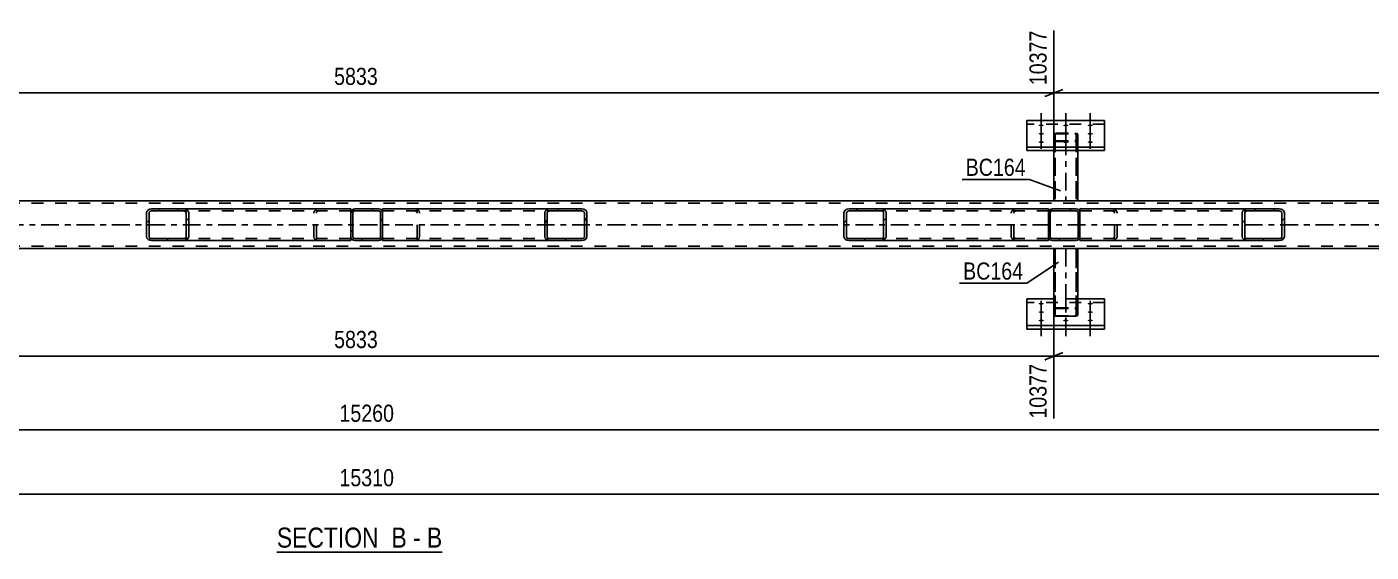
# Model space of a CAD drawing. Header units: millimetres. Extents: x 0 to 841, y 0 to 594.
# Drawn here: x 255.2 to 480, y 172.1 to 259.8 of the extents above; entities that cross this region are included whole.
import ezdxf

# ---------------------------------------------------------------- set-up
doc = ezdxf.new("R2010")
doc.units = ezdxf.units.MM
doc.linetypes.add('DXK_LINE_DOT2', pattern=[3.9198, 1.9599, -1.9599])
doc.linetypes.add('DXK_LINE_DOT3', pattern=[5.9187, 2.979, -0.9799, 0.9799, -0.9799])
doc.styles.add('Arial Narrow', font='ARIALN.TTF', dxfattribs={"height": 0.2})

# ---------------------------------------------------------------- blocks, each defined once
blk = doc.blocks.new('Unknown-761549750-13 - 3031')
at = {"color": 6, "linetype": 'Continuous'}
blk.add_line((297.01, 172.06), (324.66, 172.06), dxfattribs=at)
at = {"color": 0, "linetype": 'Continuous'}
blk.add_wipeout([(315.12, 172.81), (315.12, 176.31), (297.01, 176.31), (297.01, 172.81)], dxfattribs=at)
at = {"color": 7, "linetype": 'Continuous', "style": 'Arial Narrow'}
blk.add_text('SECTION ', height=3.34, dxfattribs=at).set_placement((297.01, 172.81))
at = {"color": 0, "linetype": 'Continuous'}
blk.add_wipeout([(318.72, 172.81), (318.72, 176.31), (316.17, 176.31), (316.17, 172.81)], dxfattribs=at)
at = {"color": 7, "linetype": 'Continuous', "style": 'Arial Narrow'}
blk.add_text('B', height=3.34, dxfattribs=at).set_placement((316.17, 172.81))
at = {"color": 0, "linetype": 'Continuous'}
blk.add_wipeout([(321.05, 172.81), (321.05, 176.31), (319.77, 176.31), (319.77, 172.81)], dxfattribs=at)
at = {"color": 7, "linetype": 'Continuous', "style": 'Arial Narrow'}
blk.add_text('-', height=3.34, dxfattribs=at).set_placement((319.77, 172.81))
at = {"color": 0, "linetype": 'Continuous'}
blk.add_wipeout([(324.66, 172.81), (324.66, 176.31), (322.1, 176.31), (322.1, 172.81)], dxfattribs=at)
at = {"color": 7, "linetype": 'Continuous', "style": 'Arial Narrow'}
blk.add_text('B', height=3.34, dxfattribs=at).set_placement((322.1, 172.81))
blk = doc.blocks.new('Part-761549750-3124 - 3031')
at = {"linetype": 'Continuous'}
h = blk.add_hatch(dxfattribs=at)
h.set_pattern_fill('', scale=0.7, style=0, pattern_type=0)
h.set_pattern_definition([(45, (314.2808, 224.1456), (-1.57154, 1.57154), [])])
h.paths.add_polyline_path([(314.04, 224.1), (314.28, 224.15), (314.49, 224.28), (314.63, 224.49), (314.68, 224.74), (314.68, 228.74), (314.63, 228.98), (314.49, 229.19), (314.28, 229.33), (314.04, 229.38), (310.04, 229.38), (309.79, 229.33), (309.58, 229.19), (309.44, 228.98), (309.4, 228.74), (309.4, 224.74), (309.44, 224.49), (309.58, 224.28), (309.79, 224.15), (310.04, 224.1)])
h.paths.add_polyline_path([(309.91, 224.44), (309.81, 224.51), (309.74, 224.61), (309.72, 224.74), (309.72, 228.74), (309.74, 228.86), (309.81, 228.96), (309.91, 229.03), (310.04, 229.06), (314.04, 229.06), (314.16, 229.03), (314.26, 228.96), (314.33, 228.86), (314.36, 228.74), (314.36, 224.74), (314.33, 224.61), (314.26, 224.51), (314.16, 224.44), (314.04, 224.42), (310.04, 224.42)])
at = {"color": 7, "linetype": 'DXK_LINE_DOT2'}
for p, q in [((309.79, 229.33), (310.04, 229.38)), ((314.04, 229.38), (310.04, 229.38)), ((314.04, 229.38), (314.28, 229.33)), ((309.4, 224.74), (309.4, 228.74)), ((309.4, 228.74), (309.4, 228.74)), ((309.74, 228.86), (309.72, 228.74)), ((309.72, 228.74), (309.72, 228.74)), ((309.72, 224.74), (309.72, 228.74)), ((309.74, 228.86), (309.74, 228.86)), ((310.04, 229.06), (309.91, 229.03)), ((310.04, 229.06), (310.04, 229.06)), ((310.04, 229.06), (314.04, 229.06)), ((314.04, 229.06), (314.04, 229.06)), ((314.16, 229.03), (314.04, 229.06)), ((314.36, 228.74), (314.36, 228.74)), ((314.63, 228.98), (314.68, 228.74)), ((314.68, 224.74), (314.68, 228.74)), ((314.68, 228.74), (314.68, 228.74)), ((309.4, 224.74), (309.4, 224.74)), ((309.72, 224.74), (309.72, 224.74)), ((309.72, 224.74), (309.72, 224.73)), ((309.72, 224.73), (309.74, 224.61)), ((310.04, 224.1), (309.79, 224.15)), ((309.91, 224.44), (310.04, 224.42)), ((310.04, 224.42), (310.04, 224.42)), ((310.04, 224.42), (314.04, 224.42)), ((310.04, 224.1), (310.04, 224.1)), ((314.04, 224.1), (310.04, 224.1)), ((314.04, 224.42), (314.16, 224.44)), ((314.04, 224.42), (314.04, 224.42)), ((314.28, 224.15), (314.04, 224.1)), ((314.36, 224.74), (314.36, 224.74)), ((314.68, 224.74), (314.63, 224.49)), ((314.68, 224.74), (314.68, 224.74))]:
    blk.add_line(p, q, dxfattribs=at)
at = {"color": 2, "linetype": 'Continuous'}
for p, q in [((310.04, 229.38), (309.79, 229.33)), ((310.04, 229.38), (314.04, 229.38)), ((314.28, 229.33), (314.04, 229.38)), ((309.4, 228.74), (309.44, 228.98)), ((309.44, 228.98), (309.4, 228.74)), ((309.4, 224.74), (309.4, 228.74)), ((309.72, 228.74), (309.74, 228.86)), ((309.72, 224.74), (309.72, 228.74)), ((309.91, 229.03), (310.04, 229.06)), ((310.04, 229.06), (314.04, 229.06)), ((314.04, 229.06), (314.16, 229.03)), ((314.36, 228.74), (314.33, 228.86)), ((314.33, 228.86), (314.36, 228.74)), ((314.36, 224.74), (314.36, 228.74)), ((314.36, 224.74), (314.36, 228.74)), ((314.68, 228.74), (314.63, 228.98)), ((314.68, 224.74), (314.68, 228.74)), ((309.44, 224.49), (309.4, 224.74)), ((309.4, 224.74), (309.44, 224.49)), ((309.74, 224.61), (309.72, 224.74)), ((309.79, 224.15), (310.04, 224.1)), ((310.04, 224.42), (309.91, 224.44)), ((310.04, 224.42), (314.04, 224.42)), ((310.04, 224.1), (314.04, 224.1)), ((314.16, 224.44), (314.04, 224.42)), ((314.04, 224.1), (314.28, 224.15)), ((314.33, 224.61), (314.36, 224.74)), ((314.36, 224.74), (314.33, 224.61)), ((314.63, 224.49), (314.68, 224.74))]:
    blk.add_line(p, q, dxfattribs=at)
at = {"color": 7, "linetype": 'DXK_LINE_DOT2'}
for centre, radius, start, end in [((310.04, 228.74), 0.64, 112.5, 157.5), ((314.04, 228.74), 0.64, 22.5, 67.5), ((310.04, 228.74), 0.32, 112.5, 157.5), ((314.04, 228.74), 0.32, 22.5, 67.5), ((310.04, 224.74), 0.64, 202.5, 247.5), ((310.04, 224.74), 0.32, 202.5, 247.5), ((314.04, 224.74), 0.32, 292.5, 337.5), ((314.04, 224.74), 0.64, 292.5, 337.5)]:
    blk.add_arc(centre, radius, start, end, dxfattribs=at)
at = {"color": 2, "linetype": 'Continuous'}
for centre, radius, start, end in [((310.04, 228.74), 0.64, 112.5, 157.5), ((314.04, 228.74), 0.64, 22.5, 67.5), ((310.04, 228.74), 0.32, 112.5, 157.5), ((314.04, 228.74), 0.32, 22.5, 67.5), ((310.04, 224.74), 0.64, 202.5, 247.5), ((310.04, 224.74), 0.32, 202.5, 247.5), ((314.04, 224.74), 0.32, 292.5, 337.5), ((314.04, 224.74), 0.64, 292.5, 337.5)]:
    blk.add_arc(centre, radius, start, end, dxfattribs=at)
blk = doc.blocks.new('Part-761549750-3053 - 3031')
at = {"color": 2, "linetype": 'Continuous'}
for p, q in [((555.88, 230.74), (68.2, 230.74)), ((555.88, 222.74), (68.2, 222.74))]:
    blk.add_line(p, q, dxfattribs=at)
at = {"color": 7, "linetype": 'DXK_LINE_DOT2'}
for p, q in [((555.88, 230.34), (68.2, 230.34)), ((555.88, 223.14), (68.2, 223.14))]:
    blk.add_line(p, q, dxfattribs=at)
at = {"color": 7, "linetype": 'DXK_LINE_DOT3'}
blk.add_line((68.2, 226.74), (555.88, 226.74), dxfattribs=at)
blk = doc.blocks.new('Part-761549750-3055 - 3031')
at = {"linetype": 'Continuous'}
h = blk.add_hatch(dxfattribs=at)
h.set_pattern_fill('', scale=0.7, style=0, pattern_type=0)
h.set_pattern_definition([(45, (430.881, 224.1456), (-1.57154, 1.57154), [])])
h.paths.add_polyline_path([(430.64, 224.1), (430.88, 224.15), (431.09, 224.28), (431.23, 224.49), (431.28, 224.74), (431.28, 228.74), (431.23, 228.98), (431.09, 229.19), (430.88, 229.33), (430.64, 229.38), (426.64, 229.38), (426.39, 229.33), (426.18, 229.19), (426.04, 228.98), (426, 228.74), (426, 224.74), (426.04, 224.49), (426.18, 224.28), (426.39, 224.15), (426.64, 224.1)])
h.paths.add_polyline_path([(426.51, 224.44), (426.41, 224.51), (426.34, 224.61), (426.32, 224.74), (426.32, 228.74), (426.34, 228.86), (426.41, 228.96), (426.51, 229.03), (426.64, 229.06), (430.64, 229.06), (430.76, 229.03), (430.86, 228.96), (430.93, 228.86), (430.96, 228.74), (430.96, 224.74), (430.93, 224.61), (430.86, 224.51), (430.76, 224.44), (430.64, 224.42), (426.64, 224.42)])
at = {"color": 7, "linetype": 'DXK_LINE_DOT2'}
for p, q in [((426.39, 229.33), (426.64, 229.38)), ((430.64, 229.38), (426.64, 229.38)), ((430.64, 229.38), (430.88, 229.33)), ((426, 224.74), (426, 228.74)), ((426, 228.74), (426, 228.74)), ((426.34, 228.86), (426.32, 228.74)), ((426.32, 228.74), (426.32, 228.74)), ((426.32, 224.74), (426.32, 228.74)), ((426.34, 228.86), (426.34, 228.86)), ((426.64, 229.06), (426.51, 229.03)), ((426.64, 229.06), (426.64, 229.06)), ((426.64, 229.06), (430.64, 229.06)), ((430.64, 229.06), (430.64, 229.06)), ((430.76, 229.03), (430.64, 229.06)), ((430.96, 228.74), (430.96, 228.74)), ((431.23, 228.98), (431.28, 228.74)), ((431.28, 224.74), (431.28, 228.74)), ((431.28, 228.74), (431.28, 228.74)), ((426, 224.74), (426, 224.74)), ((426.32, 224.74), (426.32, 224.74)), ((426.32, 224.74), (426.32, 224.73)), ((426.32, 224.73), (426.34, 224.61)), ((426.64, 224.1), (426.39, 224.15)), ((426.51, 224.44), (426.64, 224.42)), ((426.64, 224.42), (426.64, 224.42)), ((426.64, 224.42), (430.64, 224.42)), ((426.64, 224.1), (426.64, 224.1)), ((430.64, 224.1), (426.64, 224.1)), ((430.64, 224.42), (430.76, 224.44)), ((430.64, 224.42), (430.64, 224.42)), ((430.88, 224.15), (430.64, 224.1)), ((430.96, 224.74), (430.96, 224.74)), ((431.28, 224.74), (431.23, 224.49)), ((431.28, 224.74), (431.28, 224.74))]:
    blk.add_line(p, q, dxfattribs=at)
at = {"color": 2, "linetype": 'Continuous'}
for p, q in [((426.64, 229.38), (426.39, 229.33)), ((426.64, 229.38), (430.64, 229.38)), ((430.88, 229.33), (430.64, 229.38)), ((426, 228.74), (426.04, 228.98)), ((426.04, 228.98), (426, 228.74)), ((426, 224.74), (426, 228.74)), ((426.32, 228.74), (426.34, 228.86)), ((426.32, 224.74), (426.32, 228.74)), ((426.51, 229.03), (426.64, 229.06)), ((426.64, 229.06), (430.64, 229.06)), ((430.64, 229.06), (430.76, 229.03)), ((430.96, 228.74), (430.93, 228.86)), ((430.93, 228.86), (430.96, 228.74)), ((430.96, 224.74), (430.96, 228.74)), ((430.96, 224.74), (430.96, 228.74)), ((431.28, 228.74), (431.23, 228.98)), ((431.28, 224.74), (431.28, 228.74)), ((426.04, 224.49), (426, 224.74)), ((426, 224.74), (426.04, 224.49)), ((426.34, 224.61), (426.32, 224.74)), ((426.39, 224.15), (426.64, 224.1)), ((426.64, 224.42), (426.51, 224.44)), ((426.64, 224.42), (430.64, 224.42)), ((426.64, 224.1), (430.64, 224.1)), ((430.76, 224.44), (430.64, 224.42)), ((430.64, 224.1), (430.88, 224.15)), ((430.93, 224.61), (430.96, 224.74)), ((430.96, 224.74), (430.93, 224.61)), ((431.23, 224.49), (431.28, 224.74))]:
    blk.add_line(p, q, dxfattribs=at)
at = {"color": 7, "linetype": 'DXK_LINE_DOT2'}
for centre, radius, start, end in [((426.64, 228.74), 0.64, 112.5, 157.5), ((430.64, 228.74), 0.64, 22.5, 67.5), ((426.64, 228.74), 0.32, 112.5, 157.5), ((430.64, 228.74), 0.32, 22.5, 67.5), ((426.64, 224.74), 0.64, 202.5, 247.5), ((426.64, 224.74), 0.32, 202.5, 247.5), ((430.64, 224.74), 0.32, 292.5, 337.5), ((430.64, 224.74), 0.64, 292.5, 337.5)]:
    blk.add_arc(centre, radius, start, end, dxfattribs=at)
at = {"color": 2, "linetype": 'Continuous'}
for centre, radius, start, end in [((426.64, 228.74), 0.64, 112.5, 157.5), ((430.64, 228.74), 0.64, 22.5, 67.5), ((426.64, 228.74), 0.32, 112.5, 157.5), ((430.64, 228.74), 0.32, 22.5, 67.5), ((426.64, 224.74), 0.64, 202.5, 247.5), ((426.64, 224.74), 0.32, 202.5, 247.5), ((430.64, 224.74), 0.32, 292.5, 337.5), ((430.64, 224.74), 0.64, 292.5, 337.5)]:
    blk.add_arc(centre, radius, start, end, dxfattribs=at)
blk = doc.blocks.new('Part-761549750-3064 - 3031')
at = {"color": 2, "linetype": 'Continuous'}
for p, q in [((426.9, 214.37), (422.4, 214.37)), ((422.4, 209.92), (422.4, 214.37)), ((435.4, 214.37), (430.9, 214.37)), ((435.4, 214.37), (435.4, 209.92)), ((435.4, 209.92), (422.4, 209.92)), ((422.4, 209.32), (422.4, 209.92)), ((435.4, 209.32), (422.4, 209.32)), ((435.4, 209.92), (435.4, 209.32))]:
    blk.add_line(p, q, dxfattribs=at)
at = {"color": 7, "linetype": 'DXK_LINE_DOT2'}
for p, q in [((422.4, 214.37), (422.4, 213.77)), ((435.4, 213.77), (422.4, 213.77)), ((422.4, 213.77), (422.4, 209.32)), ((430.9, 214.37), (426.9, 214.37)), ((435.4, 213.77), (435.4, 214.37)), ((435.4, 209.32), (435.4, 213.77))]:
    blk.add_line(p, q, dxfattribs=at)
blk = doc.blocks.new('Part-761549750-3101 - 3031')
at = {"linetype": 'Continuous'}
h = blk.add_hatch(dxfattribs=at)
h.set_pattern_fill('', scale=0.7, style=0, pattern_type=0)
h.set_pattern_definition([(45, (348.3203, 224.1456), (-1.57154, 1.57154), [])])
h.paths.add_polyline_path([(347.99, 224.1), (348.32, 224.15), (348.6, 224.28), (348.78, 224.49), (348.85, 224.74), (348.85, 228.74), (348.78, 228.98), (348.6, 229.19), (348.32, 229.33), (347.99, 229.38), (342.65, 229.38), (342.32, 229.33), (342.04, 229.19), (341.86, 228.98), (341.79, 228.74), (341.79, 224.74), (341.86, 224.49), (342.04, 224.28), (342.32, 224.15), (342.65, 224.1)])
h.paths.add_polyline_path([(342.49, 224.44), (342.35, 224.51), (342.25, 224.61), (342.22, 224.74), (342.22, 228.74), (342.25, 228.86), (342.35, 228.96), (342.49, 229.03), (342.65, 229.06), (347.99, 229.06), (348.16, 229.03), (348.3, 228.96), (348.39, 228.86), (348.42, 228.74), (348.42, 224.74), (348.39, 224.61), (348.3, 224.51), (348.16, 224.44), (347.99, 224.42), (342.65, 224.42)])
at = {"color": 2, "linetype": 'Continuous'}
for p, q in [((314.67, 229.06), (314.67, 229.38)), ((314.68, 229.33), (314.67, 229.38)), ((342.65, 229.38), (314.67, 229.38)), ((314.68, 229.33), (314.68, 228.74)), ((342.65, 229.38), (342.32, 229.33)), ((342.65, 229.38), (347.99, 229.38)), ((348.32, 229.33), (347.99, 229.38)), ((314.67, 229.06), (314.68, 229.06)), ((314.68, 229.06), (314.67, 229.06)), ((314.68, 229.03), (314.67, 229.06)), ((341.86, 228.98), (341.79, 228.74)), ((341.79, 224.74), (341.79, 228.74)), ((342.22, 228.74), (342.25, 228.86)), ((342.22, 224.74), (342.22, 228.74)), ((342.49, 229.03), (342.65, 229.06)), ((342.65, 229.06), (347.99, 229.06)), ((347.99, 229.06), (348.16, 229.03)), ((348.39, 228.86), (348.42, 228.74)), ((348.42, 224.74), (348.42, 228.74)), ((348.85, 228.74), (348.78, 228.98)), ((348.85, 224.74), (348.85, 228.74)), ((314.67, 224.42), (314.68, 224.44)), ((314.67, 224.42), (314.68, 224.42)), ((314.68, 224.42), (314.67, 224.42)), ((314.67, 224.1), (314.67, 224.42)), ((314.67, 224.1), (314.68, 224.15)), ((342.65, 224.1), (314.67, 224.1)), ((314.68, 224.49), (314.68, 224.73)), ((314.68, 224.15), (314.68, 224.49)), ((341.79, 224.74), (341.86, 224.49)), ((342.25, 224.61), (342.22, 224.74)), ((342.32, 224.15), (342.65, 224.1)), ((342.65, 224.42), (342.49, 224.44)), ((342.65, 224.42), (347.99, 224.42)), ((342.65, 224.1), (347.99, 224.1)), ((348.16, 224.44), (347.99, 224.42)), ((347.99, 224.1), (348.32, 224.15)), ((348.42, 224.74), (348.39, 224.61)), ((348.78, 224.49), (348.85, 224.74))]:
    blk.add_line(p, q, dxfattribs=at)
at = {"color": 7, "linetype": 'DXK_LINE_DOT2'}
for p, q in [((320.02, 229.38), (320.34, 229.33)), ((347.99, 229.38), (342.65, 229.38)), ((314.68, 229.06), (347.99, 229.06)), ((314.68, 229.03), (314.68, 224.44)), ((314.68, 224.73), (314.68, 228.74)), ((320.18, 229.03), (320.02, 229.06)), ((320.44, 228.74), (320.41, 228.86)), ((320.44, 224.74), (320.44, 228.74)), ((320.81, 228.98), (320.87, 228.74)), ((320.87, 224.74), (320.87, 228.74)), ((314.68, 224.42), (347.99, 224.42)), ((320.02, 224.42), (320.18, 224.44)), ((320.34, 224.15), (320.02, 224.1)), ((320.41, 224.61), (320.44, 224.74)), ((320.87, 224.74), (320.81, 224.49)), ((347.99, 224.1), (342.65, 224.1))]:
    blk.add_line(p, q, dxfattribs=at)
for centre, radius, start, end in [((320.14, 228.57), 0.783, 31.5127, 74.8601), ((320.08, 228.65), 0.391, 31.5127, 74.8601), ((320.08, 224.82), 0.391, 285.1399, 328.4873), ((320.14, 224.9), 0.783, 285.1399, 328.4873)]:
    blk.add_arc(centre, radius, start, end, dxfattribs=at)
at = {"color": 2, "linetype": 'Continuous'}
for centre, radius, start, end in [((342.53, 228.57), 0.783, 105.1399, 148.4873), ((348.12, 228.57), 0.783, 31.5127, 74.8601), ((342.59, 228.65), 0.391, 105.1399, 148.4873), ((348.05, 228.65), 0.391, 31.5127, 74.8601), ((342.53, 224.9), 0.783, 211.5127, 254.8601), ((342.59, 224.82), 0.391, 211.5127, 254.8601), ((348.05, 224.82), 0.391, 285.1399, 328.4873), ((348.12, 224.9), 0.783, 285.1399, 328.4873)]:
    blk.add_arc(centre, radius, start, end, dxfattribs=at)
blk = doc.blocks.new('Part-761549750-3069 - 3031')
at = {"color": 7, "linetype": 'DXK_LINE_DOT2'}
for p, q in [((426.94, 241.91), (426.9, 241.85)), ((426.9, 240.81), (426.9, 241.85)), ((426.9, 230.74), (426.9, 241.85)), ((426.9, 240.81), (426.9, 239.11)), ((426.9, 240.81), (426.94, 240.75)), ((427.04, 241.97), (426.94, 241.91)), ((426.94, 240.75), (427.04, 240.69)), ((427.2, 242), (427.04, 241.97)), ((427.04, 240.69), (427.2, 240.66)), ((427.14, 241.85), (427.16, 241.88)), ((427.14, 240.81), (427.14, 241.85)), ((427.14, 241.85), (427.14, 230.74)), ((427.14, 240.81), (427.14, 230.74)), ((427.16, 240.78), (427.14, 240.81)), ((427.16, 241.88), (427.21, 241.91)), ((427.21, 240.75), (427.16, 240.78)), ((427.38, 242.01), (427.2, 242)), ((427.2, 240.66), (427.38, 240.65)), ((427.21, 241.91), (427.29, 241.92)), ((427.29, 240.73), (427.21, 240.75)), ((427.29, 241.92), (427.38, 241.93)), ((427.38, 240.73), (427.29, 240.73)), ((427.38, 242.01), (430.42, 242.01)), ((427.38, 241.93), (430.42, 241.93)), ((427.38, 240.73), (430.42, 240.73)), ((427.38, 240.65), (430.42, 240.65)), ((430.61, 242), (430.42, 242.01)), ((430.42, 241.93), (430.51, 241.92)), ((430.51, 240.73), (430.42, 240.73)), ((430.42, 240.65), (430.61, 240.66)), ((430.51, 241.92), (430.59, 241.91)), ((430.59, 240.75), (430.51, 240.73)), ((430.59, 241.91), (430.64, 241.88)), ((430.64, 240.78), (430.59, 240.75)), ((430.76, 241.97), (430.61, 242)), ((430.61, 240.66), (430.76, 240.69)), ((430.64, 241.88), (430.66, 241.85)), ((430.66, 240.81), (430.64, 240.78)), ((430.66, 240.81), (430.66, 241.85)), ((430.66, 241.85), (430.66, 230.74)), ((430.66, 240.81), (430.66, 230.74)), ((430.87, 241.91), (430.76, 241.97)), ((430.76, 240.69), (430.87, 240.75)), ((430.9, 241.85), (430.87, 241.91)), ((430.87, 240.75), (430.9, 240.81)), ((430.9, 240.81), (430.9, 241.85)), ((430.9, 241.85), (430.9, 230.74)), ((430.9, 240.81), (430.9, 239.11)), ((430.9, 230.74), (426.9, 230.74)), ((430.9, 230.74), (430.9, 230.74))]:
    blk.add_line(p, q, dxfattribs=at)
at = {"color": 7, "linetype": 'DXK_LINE_DOT3'}
blk.add_line((428.9, 241.33), (428.9, 230.74), dxfattribs=at)
at = {"color": 2, "linetype": 'Continuous'}
for p, q in [((426.9, 239.11), (426.9, 230.74)), ((430.9, 239.11), (430.9, 230.74))]:
    blk.add_line(p, q, dxfattribs=at)
blk = doc.blocks.new('Part-761549750-3158 - 3031')
at = {"linetype": 'Continuous'}
h = blk.add_hatch(dxfattribs=at)
h.set_pattern_fill('', scale=0.7, style=0, pattern_type=0)
h.set_pattern_definition([(45, (281.7404, 224.1456), (-1.57154, 1.57154), [])])
h.paths.add_polyline_path([(281.41, 224.1), (281.74, 224.15), (282.02, 224.28), (282.2, 224.49), (282.27, 224.74), (282.27, 228.74), (282.2, 228.98), (282.02, 229.19), (281.74, 229.33), (281.41, 229.38), (276.07, 229.38), (275.74, 229.33), (275.46, 229.19), (275.28, 228.98), (275.21, 228.74), (275.21, 224.74), (275.28, 224.49), (275.46, 224.28), (275.74, 224.15), (276.07, 224.1)])
h.paths.add_polyline_path([(275.91, 224.44), (275.77, 224.51), (275.67, 224.61), (275.64, 224.74), (275.64, 228.74), (275.67, 228.86), (275.77, 228.96), (275.91, 229.03), (276.07, 229.06), (281.41, 229.06), (281.58, 229.03), (281.72, 228.96), (281.81, 228.86), (281.84, 228.74), (281.84, 224.74), (281.81, 224.61), (281.72, 224.51), (281.58, 224.44), (281.41, 224.42), (276.07, 224.42)])
at = {"color": 2, "linetype": 'Continuous'}
for p, q in [((276.07, 229.38), (275.74, 229.33)), ((276.07, 229.38), (281.41, 229.38)), ((309.38, 229.38), (281.41, 229.38)), ((281.74, 229.33), (281.41, 229.38)), ((309.38, 229.38), (309.4, 229.38)), ((309.4, 229.38), (309.4, 229.33)), ((309.4, 229.33), (309.4, 228.98)), ((275.28, 228.98), (275.21, 228.74)), ((275.21, 224.74), (275.21, 228.74)), ((275.64, 228.74), (275.67, 228.86)), ((275.64, 224.74), (275.64, 228.74)), ((275.91, 229.03), (276.07, 229.06)), ((276.07, 229.06), (281.41, 229.06)), ((281.41, 229.06), (281.58, 229.03)), ((281.81, 228.86), (281.84, 228.74)), ((281.84, 224.74), (281.84, 228.74)), ((282.27, 228.74), (282.2, 228.98)), ((282.27, 224.74), (282.27, 228.74)), ((309.4, 224.28), (309.4, 228.98)), ((275.21, 224.74), (275.28, 224.49)), ((275.67, 224.61), (275.64, 224.74)), ((275.74, 224.15), (276.07, 224.1)), ((276.07, 224.42), (275.91, 224.44)), ((276.07, 224.42), (281.41, 224.42)), ((276.07, 224.1), (281.41, 224.1)), ((281.58, 224.44), (281.41, 224.42)), ((281.41, 224.1), (281.74, 224.15)), ((309.38, 224.1), (281.41, 224.1)), ((281.84, 224.74), (281.81, 224.61)), ((282.2, 224.49), (282.27, 224.74)), ((309.4, 224.1), (309.38, 224.1)), ((309.4, 224.28), (309.4, 224.1))]:
    blk.add_line(p, q, dxfattribs=at)
at = {"color": 7, "linetype": 'DXK_LINE_DOT2'}
for p, q in [((281.41, 229.38), (276.07, 229.38)), ((303.71, 229.33), (304.04, 229.38)), ((309.4, 229.38), (309.4, 229.06)), ((276.07, 229.06), (309.38, 229.06)), ((303.19, 228.74), (303.25, 228.98)), ((303.19, 224.74), (303.19, 228.74)), ((303.65, 228.86), (303.61, 228.74)), ((303.61, 224.74), (303.61, 228.74)), ((304.04, 229.06), (303.88, 229.03)), ((309.38, 229.06), (309.4, 229.06)), ((309.4, 229.06), (309.4, 224.51)), ((309.38, 224.42), (276.07, 224.42)), ((281.41, 224.1), (276.07, 224.1)), ((303.25, 224.49), (303.19, 224.74)), ((303.61, 224.74), (303.65, 224.61)), ((304.04, 224.1), (303.71, 224.15)), ((303.88, 224.44), (304.04, 224.42)), ((309.38, 224.42), (309.4, 224.42)), ((309.4, 224.51), (309.4, 224.1))]:
    blk.add_line(p, q, dxfattribs=at)
at = {"color": 2, "linetype": 'Continuous'}
for centre, radius, start, end in [((275.95, 228.57), 0.783, 105.1417, 148.49), ((281.54, 228.57), 0.783, 31.51, 74.8583), ((276.01, 228.65), 0.391, 105.1417, 148.49), ((281.47, 228.65), 0.391, 31.51, 74.8583), ((275.95, 224.9), 0.783, 211.51, 254.8583), ((276.01, 224.82), 0.391, 211.51, 254.8583), ((281.47, 224.82), 0.391, 285.1417, 328.49), ((281.54, 224.9), 0.783, 285.1417, 328.49)]:
    blk.add_arc(centre, radius, start, end, dxfattribs=at)
at = {"color": 7, "linetype": 'DXK_LINE_DOT2'}
for centre, radius, start, end in [((303.92, 228.57), 0.783, 105.1417, 148.49), ((303.98, 228.65), 0.391, 105.1417, 148.49), ((303.92, 224.9), 0.783, 211.51, 254.8583), ((303.98, 224.82), 0.391, 211.51, 254.8583)]:
    blk.add_arc(centre, radius, start, end, dxfattribs=at)
blk = doc.blocks.new('Part-761549750-3164 - 3031')
at = {"color": 2, "linetype": 'Continuous'}
for p, q in [((426.9, 222.74), (426.9, 211.62)), ((430.9, 211.62), (430.9, 222.74)), ((426.94, 211.56), (426.9, 211.62)), ((427.04, 211.51), (426.94, 211.56)), ((427.2, 211.47), (427.04, 211.51)), ((427.38, 211.46), (427.2, 211.47)), ((427.38, 211.46), (430.42, 211.46)), ((430.61, 211.47), (430.42, 211.46)), ((430.76, 211.51), (430.61, 211.47)), ((430.87, 211.56), (430.76, 211.51)), ((430.9, 211.62), (430.87, 211.56))]:
    blk.add_line(p, q, dxfattribs=at)
at = {"color": 7, "linetype": 'DXK_LINE_DOT2'}
for p, q in [((430.9, 222.74), (426.9, 222.74)), ((426.9, 212.66), (426.9, 222.74)), ((427.14, 211.62), (427.14, 222.74)), ((427.14, 222.74), (427.14, 212.66)), ((430.66, 211.62), (430.66, 222.74)), ((430.66, 222.74), (430.66, 212.66)), ((430.9, 222.74), (430.9, 222.74)), ((430.9, 222.74), (430.9, 212.66)), ((426.9, 212.66), (426.94, 212.73)), ((426.9, 211.62), (426.9, 212.66)), ((426.94, 212.73), (427.04, 212.78)), ((427.04, 212.78), (427.2, 212.82)), ((427.16, 212.7), (427.14, 212.66)), ((427.14, 212.66), (427.14, 211.62)), ((427.14, 211.62), (427.16, 211.59)), ((427.21, 212.72), (427.16, 212.7)), ((427.16, 211.59), (427.21, 211.57)), ((427.2, 212.82), (427.38, 212.83)), ((427.29, 212.74), (427.21, 212.72)), ((427.21, 211.57), (427.29, 211.55)), ((427.38, 212.75), (427.29, 212.74)), ((427.29, 211.55), (427.38, 211.54)), ((427.38, 212.83), (430.42, 212.83)), ((427.38, 212.75), (430.42, 212.75)), ((427.38, 211.54), (430.42, 211.54)), ((430.42, 212.83), (430.61, 212.82)), ((430.51, 212.74), (430.42, 212.75)), ((430.42, 211.54), (430.51, 211.55)), ((430.59, 212.72), (430.51, 212.74)), ((430.51, 211.55), (430.59, 211.57)), ((430.59, 212.72), (430.61, 212.72)), ((430.59, 211.57), (430.64, 211.59)), ((430.61, 212.82), (430.76, 212.78)), ((430.61, 212.72), (430.64, 212.7)), ((430.66, 212.66), (430.64, 212.7)), ((430.64, 211.59), (430.66, 211.62)), ((430.66, 212.66), (430.66, 211.62)), ((430.76, 212.78), (430.87, 212.73)), ((430.87, 212.73), (430.9, 212.66)), ((430.9, 212.66), (430.9, 211.62))]:
    blk.add_line(p, q, dxfattribs=at)
at = {"color": 7, "linetype": 'DXK_LINE_DOT3'}
blk.add_line((428.9, 222.74), (428.9, 212.14), dxfattribs=at)
blk = doc.blocks.new('Part-761549750-3175 - 3031')
at = {"color": 2, "linetype": 'Continuous'}
for p, q in [((435.4, 244.15), (422.4, 244.15)), ((422.4, 239.71), (422.4, 244.15)), ((435.4, 244.15), (435.4, 239.71)), ((435.4, 239.71), (422.4, 239.71)), ((422.4, 239.11), (422.4, 239.71)), ((435.4, 239.11), (422.4, 239.11)), ((435.4, 239.71), (435.4, 239.11))]:
    blk.add_line(p, q, dxfattribs=at)
at = {"color": 7, "linetype": 'DXK_LINE_DOT2'}
for p, q in [((422.4, 244.15), (422.4, 243.55)), ((435.4, 243.55), (422.4, 243.55)), ((422.4, 239.11), (422.4, 243.55)), ((435.4, 243.55), (435.4, 244.15)), ((435.4, 239.11), (435.4, 243.55))]:
    blk.add_line(p, q, dxfattribs=at)
blk = doc.blocks.new('Bolt-761549750-3115 - 3031')
at = {"linetype": 'Continuous'}
for points in [[(424.8, 243.18), (424.71, 243.19), (424.62, 243.2), (424.54, 243.21), (424.48, 243.23), (424.42, 243.26), (424.38, 243.29), (424.36, 243.32), (424.36, 243.35), (424.38, 243.38), (424.42, 243.41), (424.48, 243.43), (424.54, 243.45), (424.62, 243.47), (424.71, 243.48), (424.8, 243.48), (424.89, 243.48), (424.98, 243.47), (425.06, 243.45), (425.13, 243.43), (425.18, 243.41), (425.22, 243.38), (425.24, 243.35), (425.24, 243.32), (425.22, 243.29), (425.18, 243.26), (425.13, 243.23), (425.06, 243.21), (424.98, 243.2), (424.89, 243.19)], [(428.9, 243.18), (428.81, 243.19), (428.72, 243.2), (428.64, 243.21), (428.58, 243.23), (428.52, 243.26), (428.48, 243.29), (428.46, 243.32), (428.46, 243.35), (428.48, 243.38), (428.52, 243.41), (428.58, 243.43), (428.64, 243.45), (428.72, 243.47), (428.81, 243.48), (428.9, 243.48), (428.99, 243.48), (429.08, 243.47), (429.16, 243.45), (429.23, 243.43), (429.28, 243.41), (429.32, 243.38), (429.34, 243.35), (429.34, 243.32), (429.32, 243.29), (429.28, 243.26), (429.23, 243.23), (429.16, 243.21), (429.08, 243.2), (428.99, 243.19)], [(433, 243.18), (432.91, 243.19), (432.82, 243.2), (432.74, 243.21), (432.68, 243.23), (432.62, 243.26), (432.58, 243.29), (432.56, 243.32), (432.56, 243.35), (432.58, 243.38), (432.62, 243.41), (432.68, 243.43), (432.74, 243.45), (432.82, 243.47), (432.91, 243.48), (433, 243.48), (433.09, 243.48), (433.18, 243.47), (433.26, 243.45), (433.33, 243.43), (433.38, 243.41), (433.42, 243.38), (433.44, 243.35), (433.44, 243.32), (433.42, 243.29), (433.38, 243.26), (433.33, 243.23), (433.26, 243.21), (433.18, 243.2), (433.09, 243.19)], [(424.8, 241.78), (424.71, 241.78), (424.62, 241.79), (424.54, 241.81), (424.48, 241.83), (424.42, 241.86), (424.38, 241.88), (424.36, 241.91), (424.36, 241.95), (424.38, 241.98), (424.42, 242.01), (424.48, 242.03), (424.54, 242.05), (424.62, 242.07), (424.71, 242.08), (424.8, 242.08), (424.89, 242.08), (424.98, 242.07), (425.06, 242.05), (425.13, 242.03), (425.18, 242.01), (425.22, 241.98), (425.24, 241.95), (425.24, 241.91), (425.22, 241.88), (425.18, 241.86), (425.13, 241.83), (425.06, 241.81), (424.98, 241.79), (424.89, 241.78)], [(424.8, 240.38), (424.71, 240.38), (424.62, 240.39), (424.54, 240.41), (424.48, 240.43), (424.42, 240.45), (424.38, 240.48), (424.36, 240.51), (424.36, 240.54), (424.38, 240.57), (424.42, 240.6), (424.48, 240.63), (424.54, 240.65), (424.62, 240.67), (424.71, 240.68), (424.8, 240.68), (424.89, 240.68), (424.98, 240.67), (425.06, 240.65), (425.13, 240.63), (425.18, 240.6), (425.22, 240.57), (425.24, 240.54), (425.24, 240.51), (425.22, 240.48), (425.18, 240.45), (425.13, 240.43), (425.06, 240.41), (424.98, 240.39), (424.89, 240.38)], [(428.9, 240.38), (428.81, 240.38), (428.72, 240.39), (428.64, 240.41), (428.58, 240.43), (428.52, 240.45), (428.48, 240.48), (428.46, 240.51), (428.46, 240.54), (428.48, 240.57), (428.52, 240.6), (428.58, 240.63), (428.64, 240.65), (428.72, 240.67), (428.81, 240.68), (428.9, 240.68), (428.99, 240.68), (429.08, 240.67), (429.16, 240.65), (429.23, 240.63), (429.28, 240.6), (429.32, 240.57), (429.34, 240.54), (429.34, 240.51), (429.32, 240.48), (429.28, 240.45), (429.23, 240.43), (429.16, 240.41), (429.08, 240.39), (428.99, 240.38)], [(433, 241.78), (432.91, 241.78), (432.82, 241.79), (432.74, 241.81), (432.68, 241.83), (432.62, 241.86), (432.58, 241.88), (432.56, 241.91), (432.56, 241.95), (432.58, 241.98), (432.62, 242.01), (432.68, 242.03), (432.74, 242.05), (432.82, 242.07), (432.91, 242.08), (433, 242.08), (433.09, 242.08), (433.18, 242.07), (433.26, 242.05), (433.33, 242.03), (433.38, 242.01), (433.42, 241.98), (433.44, 241.95), (433.44, 241.91), (433.42, 241.88), (433.38, 241.86), (433.33, 241.83), (433.26, 241.81), (433.18, 241.79), (433.09, 241.78)], [(433, 240.38), (432.91, 240.38), (432.82, 240.39), (432.74, 240.41), (432.68, 240.43), (432.62, 240.45), (432.58, 240.48), (432.56, 240.51), (432.56, 240.54), (432.58, 240.57), (432.62, 240.6), (432.68, 240.63), (432.74, 240.65), (432.82, 240.67), (432.91, 240.68), (433, 240.68), (433.09, 240.68), (433.18, 240.67), (433.26, 240.65), (433.33, 240.63), (433.38, 240.6), (433.42, 240.57), (433.44, 240.54), (433.44, 240.51), (433.42, 240.48), (433.38, 240.45), (433.33, 240.43), (433.26, 240.41), (433.18, 240.39), (433.09, 240.38)]]:
    blk.add_hatch(color=1, dxfattribs=at).paths.add_polyline_path(points)
at = {"color": 1, "linetype": 'Continuous'}
for p, q in [((424.8, 242.24), (424.8, 245.36)), ((428.9, 242.24), (428.9, 245.36)), ((433, 242.24), (433, 245.36)), ((424.8, 240.84), (424.8, 243.96)), ((433, 240.84), (433, 243.96)), ((424.8, 239.44), (424.8, 242.56)), ((428.9, 239.44), (428.9, 242.56)), ((433, 239.44), (433, 242.56))]:
    blk.add_line(p, q, dxfattribs=at)
blk = doc.blocks.new('Bolt-761549750-3118 - 3031')
at = {"linetype": 'Continuous'}
for points in [[(424.8, 213.4), (424.71, 213.4), (424.62, 213.41), (424.54, 213.43), (424.47, 213.45), (424.42, 213.47), (424.38, 213.5), (424.36, 213.53), (424.36, 213.56), (424.38, 213.59), (424.42, 213.62), (424.47, 213.65), (424.54, 213.67), (424.62, 213.68), (424.71, 213.69), (424.8, 213.7), (424.89, 213.69), (424.98, 213.68), (425.06, 213.67), (425.13, 213.65), (425.18, 213.62), (425.22, 213.59), (425.24, 213.56), (425.24, 213.53), (425.22, 213.5), (425.18, 213.47), (425.13, 213.45), (425.06, 213.43), (424.98, 213.41), (424.89, 213.4)], [(433, 213.4), (432.91, 213.4), (432.82, 213.41), (432.74, 213.43), (432.67, 213.45), (432.62, 213.47), (432.58, 213.5), (432.56, 213.53), (432.56, 213.56), (432.58, 213.59), (432.62, 213.62), (432.67, 213.65), (432.74, 213.67), (432.82, 213.68), (432.91, 213.69), (433, 213.7), (433.09, 213.69), (433.18, 213.68), (433.26, 213.67), (433.33, 213.65), (433.38, 213.62), (433.42, 213.59), (433.44, 213.56), (433.44, 213.53), (433.42, 213.5), (433.38, 213.47), (433.33, 213.45), (433.26, 213.43), (433.18, 213.41), (433.09, 213.4)], [(424.8, 211.99), (424.71, 212), (424.62, 212.01), (424.54, 212.02), (424.47, 212.04), (424.42, 212.07), (424.38, 212.1), (424.36, 212.13), (424.36, 212.16), (424.38, 212.19), (424.42, 212.22), (424.47, 212.25), (424.54, 212.27), (424.62, 212.28), (424.71, 212.29), (424.8, 212.3), (424.89, 212.29), (424.98, 212.28), (425.06, 212.27), (425.13, 212.25), (425.18, 212.22), (425.22, 212.19), (425.24, 212.16), (425.24, 212.13), (425.22, 212.1), (425.18, 212.07), (425.13, 212.04), (425.06, 212.02), (424.98, 212.01), (424.89, 212)], [(433, 211.99), (432.91, 212), (432.82, 212.01), (432.74, 212.02), (432.67, 212.04), (432.62, 212.07), (432.58, 212.1), (432.56, 212.13), (432.56, 212.16), (432.58, 212.19), (432.62, 212.22), (432.67, 212.25), (432.74, 212.27), (432.82, 212.28), (432.91, 212.29), (433, 212.3), (433.09, 212.29), (433.18, 212.28), (433.26, 212.27), (433.33, 212.25), (433.38, 212.22), (433.42, 212.19), (433.44, 212.16), (433.44, 212.13), (433.42, 212.1), (433.38, 212.07), (433.33, 212.04), (433.26, 212.02), (433.18, 212.01), (433.09, 212)], [(424.8, 210.59), (424.71, 210.6), (424.62, 210.6), (424.54, 210.62), (424.47, 210.64), (424.42, 210.67), (424.38, 210.7), (424.36, 210.73), (424.36, 210.76), (424.38, 210.79), (424.42, 210.82), (424.47, 210.84), (424.54, 210.86), (424.62, 210.88), (424.71, 210.89), (424.8, 210.89), (424.89, 210.89), (424.98, 210.88), (425.06, 210.86), (425.13, 210.84), (425.18, 210.82), (425.22, 210.79), (425.24, 210.76), (425.24, 210.73), (425.22, 210.7), (425.18, 210.67), (425.13, 210.64), (425.06, 210.62), (424.98, 210.6), (424.89, 210.6)], [(428.9, 210.59), (428.81, 210.6), (428.72, 210.6), (428.64, 210.62), (428.58, 210.64), (428.52, 210.67), (428.48, 210.7), (428.46, 210.73), (428.46, 210.76), (428.48, 210.79), (428.52, 210.82), (428.58, 210.84), (428.64, 210.86), (428.72, 210.88), (428.81, 210.89), (428.9, 210.89), (428.99, 210.89), (429.08, 210.88), (429.16, 210.86), (429.23, 210.84), (429.28, 210.82), (429.32, 210.79), (429.34, 210.76), (429.34, 210.73), (429.32, 210.7), (429.28, 210.67), (429.23, 210.64), (429.16, 210.62), (429.08, 210.6), (428.99, 210.6)], [(433, 210.59), (432.91, 210.6), (432.82, 210.6), (432.74, 210.62), (432.67, 210.64), (432.62, 210.67), (432.58, 210.7), (432.56, 210.73), (432.56, 210.76), (432.58, 210.79), (432.62, 210.82), (432.67, 210.84), (432.74, 210.86), (432.82, 210.88), (432.91, 210.89), (433, 210.89), (433.09, 210.89), (433.18, 210.88), (433.26, 210.86), (433.33, 210.84), (433.38, 210.82), (433.42, 210.79), (433.44, 210.76), (433.44, 210.73), (433.42, 210.7), (433.38, 210.67), (433.33, 210.64), (433.26, 210.62), (433.18, 210.6), (433.09, 210.6)]]:
    blk.add_hatch(color=1, dxfattribs=at).paths.add_polyline_path(points)
at = {"color": 1, "linetype": 'Continuous'}
for p, q in [((424.8, 214.04), (424.8, 210.92)), ((433, 214.04), (433, 210.92)), ((424.8, 212.63), (424.8, 209.51)), ((433, 212.63), (433, 209.51)), ((424.8, 211.23), (424.8, 208.11)), ((428.9, 211.23), (428.9, 208.11)), ((433, 211.23), (433, 208.11))]:
    blk.add_line(p, q, dxfattribs=at)
at = {"color": 1, "linetype": 'DXK_LINE_DOT2'}
blk.add_line((428.9, 214.04), (428.9, 210.92), dxfattribs=at)
blk = doc.blocks.new('Part-761549750-3126 - 3031')
at = {"linetype": 'Continuous'}
h = blk.add_hatch(dxfattribs=at)
h.set_pattern_fill('', scale=0.7, style=0, pattern_type=0)
h.set_pattern_definition([(45, (464.922, 224.1456), (-1.57154, 1.57154), [])])
h.paths.add_polyline_path([(464.59, 224.1), (464.92, 224.15), (465.2, 224.28), (465.38, 224.49), (465.45, 224.74), (465.45, 228.74), (465.38, 228.98), (465.2, 229.19), (464.92, 229.33), (464.59, 229.38), (459.25, 229.38), (458.92, 229.33), (458.65, 229.19), (458.46, 228.98), (458.4, 228.74), (458.4, 224.74), (458.46, 224.49), (458.65, 224.28), (458.92, 224.15), (459.25, 224.1)])
h.paths.add_polyline_path([(459.09, 224.44), (458.95, 224.51), (458.86, 224.61), (458.82, 224.74), (458.82, 228.74), (458.86, 228.86), (458.95, 228.96), (459.09, 229.03), (459.25, 229.06), (464.59, 229.06), (464.76, 229.03), (464.9, 228.96), (464.99, 228.86), (465.02, 228.74), (465.02, 224.74), (464.99, 224.61), (464.9, 224.51), (464.76, 224.44), (464.59, 224.42), (459.25, 224.42)])
at = {"color": 2, "linetype": 'Continuous'}
for p, q in [((431.27, 229.06), (431.27, 229.38)), ((431.28, 229.33), (431.27, 229.38)), ((459.25, 229.38), (431.27, 229.38)), ((431.28, 229.33), (431.28, 228.74)), ((459.25, 229.38), (458.92, 229.33)), ((459.25, 229.38), (464.59, 229.38)), ((464.92, 229.33), (464.59, 229.38)), ((431.27, 229.06), (431.28, 229.06)), ((431.28, 229.06), (431.27, 229.06)), ((431.28, 229.03), (431.27, 229.06)), ((458.46, 228.98), (458.4, 228.74)), ((458.4, 224.74), (458.4, 228.74)), ((458.82, 228.74), (458.86, 228.86)), ((458.82, 224.74), (458.82, 228.74)), ((459.09, 229.03), (459.25, 229.06)), ((459.25, 229.06), (464.59, 229.06)), ((464.59, 229.06), (464.76, 229.03)), ((464.99, 228.86), (465.02, 228.74)), ((465.02, 224.74), (465.02, 228.74)), ((465.45, 228.74), (465.38, 228.98)), ((465.45, 224.74), (465.45, 228.74)), ((431.27, 224.42), (431.28, 224.44)), ((431.27, 224.42), (431.28, 224.42)), ((431.28, 224.42), (431.27, 224.42)), ((431.27, 224.1), (431.27, 224.42)), ((431.27, 224.1), (431.28, 224.15)), ((459.25, 224.1), (431.27, 224.1)), ((431.28, 224.49), (431.28, 224.73)), ((431.28, 224.15), (431.28, 224.49)), ((458.4, 224.74), (458.46, 224.49)), ((458.86, 224.61), (458.82, 224.74)), ((458.92, 224.15), (459.25, 224.1)), ((459.25, 224.42), (459.09, 224.44)), ((459.25, 224.42), (464.59, 224.42)), ((459.25, 224.1), (464.59, 224.1)), ((464.76, 224.44), (464.59, 224.42)), ((464.59, 224.1), (464.92, 224.15)), ((465.02, 224.74), (464.99, 224.61)), ((465.38, 224.49), (465.45, 224.74))]:
    blk.add_line(p, q, dxfattribs=at)
at = {"color": 7, "linetype": 'DXK_LINE_DOT2'}
for p, q in [((436.62, 229.38), (436.95, 229.33)), ((464.59, 229.38), (459.25, 229.38)), ((431.28, 229.06), (464.59, 229.06)), ((431.28, 229.03), (431.28, 224.44)), ((431.28, 228.74), (431.28, 224.73)), ((436.78, 229.03), (436.62, 229.06)), ((437.05, 228.74), (437.01, 228.86)), ((437.05, 224.74), (437.05, 228.74)), ((437.41, 228.98), (437.47, 228.74)), ((437.47, 224.74), (437.47, 228.74)), ((431.28, 224.42), (464.59, 224.42)), ((436.62, 224.42), (436.78, 224.44)), ((436.95, 224.15), (436.62, 224.1)), ((437.01, 224.61), (437.05, 224.74)), ((437.47, 224.74), (437.41, 224.49)), ((464.59, 224.1), (459.25, 224.1))]:
    blk.add_line(p, q, dxfattribs=at)
for centre, radius, start, end in [((436.74, 228.57), 0.783, 31.5127, 74.8601), ((436.68, 228.65), 0.391, 31.5127, 74.8601), ((436.68, 224.82), 0.391, 285.1399, 328.4873), ((436.74, 224.9), 0.783, 285.1399, 328.4873)]:
    blk.add_arc(centre, radius, start, end, dxfattribs=at)
at = {"color": 2, "linetype": 'Continuous'}
for centre, radius, start, end in [((459.13, 228.57), 0.783, 105.1399, 148.4873), ((464.72, 228.57), 0.783, 31.5127, 74.8601), ((459.19, 228.65), 0.391, 105.1399, 148.4873), ((464.66, 228.65), 0.391, 31.5127, 74.8601), ((459.13, 224.9), 0.783, 211.5127, 254.8601), ((459.19, 224.82), 0.391, 211.5127, 254.8601), ((464.66, 224.82), 0.391, 285.1399, 328.4873), ((464.72, 224.9), 0.783, 285.1399, 328.4873)]:
    blk.add_arc(centre, radius, start, end, dxfattribs=at)
blk = doc.blocks.new('Part-761549750-3157 - 3031')
at = {"linetype": 'Continuous'}
h = blk.add_hatch(dxfattribs=at)
h.set_pattern_fill('', scale=0.7, style=0, pattern_type=0)
h.set_pattern_definition([(45, (398.3493, 224.1456), (-1.57154, 1.57154), [])])
h.paths.add_polyline_path([(398.02, 224.1), (398.35, 224.15), (398.63, 224.28), (398.81, 224.49), (398.88, 224.74), (398.88, 228.74), (398.81, 228.98), (398.63, 229.19), (398.35, 229.33), (398.02, 229.38), (392.68, 229.38), (392.35, 229.33), (392.07, 229.19), (391.89, 228.98), (391.82, 228.74), (391.82, 224.74), (391.89, 224.49), (392.07, 224.28), (392.35, 224.15), (392.68, 224.1)])
h.paths.add_polyline_path([(392.51, 224.44), (392.38, 224.51), (392.28, 224.61), (392.25, 224.74), (392.25, 228.74), (392.28, 228.86), (392.38, 228.96), (392.51, 229.03), (392.68, 229.06), (398.02, 229.06), (398.19, 229.03), (398.32, 228.96), (398.42, 228.86), (398.45, 228.74), (398.45, 224.74), (398.42, 224.61), (398.32, 224.51), (398.19, 224.44), (398.02, 224.42), (392.68, 224.42)])
at = {"color": 2, "linetype": 'Continuous'}
for p, q in [((392.68, 229.38), (392.35, 229.33)), ((392.68, 229.38), (398.02, 229.38)), ((426, 229.38), (398.02, 229.38)), ((398.35, 229.33), (398.02, 229.38)), ((426, 229.06), (426, 229.38)), ((426, 229.38), (426, 229.33)), ((426, 229.33), (426, 228.98)), ((391.89, 228.98), (391.82, 228.74)), ((391.82, 224.74), (391.82, 228.74)), ((392.25, 228.74), (392.28, 228.86)), ((392.25, 224.74), (392.25, 228.74)), ((392.51, 229.03), (392.68, 229.06)), ((392.68, 229.06), (398.02, 229.06)), ((398.02, 229.06), (398.19, 229.03)), ((398.42, 228.86), (398.45, 228.74)), ((398.45, 224.74), (398.45, 228.74)), ((398.88, 228.74), (398.81, 228.98)), ((398.88, 224.74), (398.88, 228.74)), ((426, 229.06), (426, 229.06)), ((426, 229.06), (426, 229.06)), ((426, 229.03), (426, 229.06)), ((426, 224.28), (426, 228.98)), ((391.82, 224.74), (391.89, 224.49)), ((392.28, 224.61), (392.25, 224.74)), ((392.35, 224.15), (392.68, 224.1)), ((392.68, 224.42), (392.51, 224.44)), ((392.68, 224.42), (398.02, 224.42)), ((392.68, 224.1), (398.02, 224.1)), ((398.19, 224.44), (398.02, 224.42)), ((398.02, 224.1), (398.35, 224.15)), ((426, 224.1), (398.02, 224.1)), ((398.45, 224.74), (398.42, 224.61)), ((398.81, 224.49), (398.88, 224.74)), ((426, 224.42), (426, 224.44)), ((426, 224.42), (426, 224.42)), ((426, 224.42), (426, 224.42)), ((426, 224.1), (426, 224.42)), ((426, 224.28), (426, 224.15)), ((426, 224.15), (426, 224.1))]:
    blk.add_line(p, q, dxfattribs=at)
at = {"color": 7, "linetype": 'DXK_LINE_DOT2'}
for p, q in [((398.02, 229.38), (392.68, 229.38)), ((420.33, 229.33), (420.65, 229.38)), ((426, 229.06), (392.68, 229.06)), ((419.8, 228.74), (419.86, 228.98)), ((419.8, 224.74), (419.8, 228.74)), ((420.26, 228.86), (420.23, 228.74)), ((420.23, 224.74), (420.23, 228.74)), ((420.65, 229.06), (420.49, 229.03)), ((426, 229.03), (426, 224.51)), ((426, 224.42), (392.68, 224.42)), ((398.02, 224.1), (392.68, 224.1)), ((419.86, 224.49), (419.8, 224.74)), ((420.23, 224.74), (420.26, 224.61)), ((420.65, 224.1), (420.33, 224.15)), ((420.49, 224.44), (420.65, 224.42)), ((426, 224.44), (426, 224.51))]:
    blk.add_line(p, q, dxfattribs=at)
at = {"color": 2, "linetype": 'Continuous'}
for centre, radius, start, end in [((392.56, 228.57), 0.783, 105.1405, 148.4882), ((398.14, 228.57), 0.783, 31.5118, 74.8595), ((392.62, 228.65), 0.391, 105.1405, 148.4882), ((398.08, 228.65), 0.391, 31.5118, 74.8595), ((392.56, 224.9), 0.783, 211.5118, 254.8595), ((392.62, 224.82), 0.391, 211.5118, 254.8595), ((398.08, 224.82), 0.391, 285.1405, 328.4882), ((398.14, 224.9), 0.783, 285.1405, 328.4882)]:
    blk.add_arc(centre, radius, start, end, dxfattribs=at)
at = {"color": 7, "linetype": 'DXK_LINE_DOT2'}
for centre, radius, start, end in [((420.53, 228.57), 0.783, 105.1405, 148.4882), ((420.59, 228.65), 0.391, 105.1405, 148.4882), ((420.53, 224.9), 0.783, 211.5118, 254.8595), ((420.59, 224.82), 0.391, 211.5118, 254.8595)]:
    blk.add_arc(centre, radius, start, end, dxfattribs=at)
blk = doc.blocks.new('StraightDimension-761549750-3254 - 3031')
at = {"color": 7, "linetype": 'Continuous'}
for p, q in [((426.9, 217.45), (426.9, 194.35)), ((193.57, 204.79), (426.9, 204.79)), ((425.4, 204.19), (428.4, 205.39))]:
    blk.add_line(p, q, dxfattribs=at)
at = {"color": 0}
blk.add_wipeout([(314.49, 205.54), (314.49, 209.74), (305.98, 209.74), (305.98, 205.54)], dxfattribs=at)
at = {"color": 0, "linetype": 'Continuous'}
blk.add_wipeout([(426.3, 204.09), (422.1, 204.09), (422.1, 193.75), (426.3, 193.75)], dxfattribs=at)
at = {"color": 3, "style": 'Arial Narrow'}
blk.add_text('5833', height=2.863, dxfattribs=at).set_placement((306.58, 206.14))
at = {"color": 3, "linetype": 'Continuous', "style": 'Arial Narrow'}
blk.add_text('10377', height=2.863, rotation=90.0002, dxfattribs=at).set_placement((425.7, 194.35))
blk = doc.blocks.new('StraightDimension-761549750-3268 - 3031')
at = {"color": 7, "linetype": 'Continuous'}
for p, q in [((568.78, 221.74), (568.78, 194.35)), ((426.9, 217.45), (426.9, 194.35)), ((428.4, 205.39), (425.4, 204.19)), ((426.9, 204.79), (568.78, 204.79)), ((567.28, 204.19), (570.28, 205.39))]:
    blk.add_line(p, q, dxfattribs=at)
at = {"color": 0}
blk.add_wipeout([(502.1, 205.54), (502.1, 209.74), (493.58, 209.74), (493.58, 205.54)], dxfattribs=at)
at = {"color": 0, "linetype": 'Continuous'}
blk.add_wipeout([(568.18, 204.09), (563.98, 204.09), (563.98, 193.75), (568.18, 193.75)], dxfattribs=at)
at = {"color": 3, "style": 'Arial Narrow'}
blk.add_text('4884', height=2.863, dxfattribs=at).set_placement((494.18, 206.14))
at = {"color": 3, "linetype": 'Continuous', "style": 'Arial Narrow'}
blk.add_text('15260', height=2.863, rotation=90.0002, dxfattribs=at).set_placement((567.58, 194.35))
blk = doc.blocks.new('StraightDimension-761549750-3286 - 3031')
at = {"color": 7, "linetype": 'Continuous'}
for p, q in [((426.9, 231.74), (426.9, 259.18)), ((568.78, 231.74), (568.78, 259.18)), ((428.4, 249.34), (425.4, 248.14)), ((426.9, 248.74), (568.78, 248.74)), ((567.28, 248.14), (570.28, 249.34))]:
    blk.add_line(p, q, dxfattribs=at)
at = {"color": 0, "linetype": 'Continuous'}
blk.add_wipeout([(568.18, 259.78), (563.98, 259.78), (563.98, 249.44), (568.18, 249.44)], dxfattribs=at)
at = {"color": 0}
blk.add_wipeout([(502.1, 249.49), (502.1, 253.69), (493.58, 253.69), (493.58, 249.49)], dxfattribs=at)
at = {"color": 3, "linetype": 'Continuous', "style": 'Arial Narrow'}
blk.add_text('15260', height=2.863, rotation=90.0002, dxfattribs=at).set_placement((567.58, 250.04))
at = {"color": 3, "style": 'Arial Narrow'}
blk.add_text('4884', height=2.863, dxfattribs=at).set_placement((494.18, 250.09))
blk = doc.blocks.new('StraightDimension-761549750-3297 - 3031')
at = {"color": 7, "linetype": 'Continuous'}
for p, q in [((426.9, 231.74), (426.9, 259.18)), ((193.57, 248.74), (426.9, 248.74)), ((425.4, 248.14), (428.4, 249.34))]:
    blk.add_line(p, q, dxfattribs=at)
at = {"color": 0, "linetype": 'Continuous'}
blk.add_wipeout([(426.3, 259.78), (422.1, 259.78), (422.1, 249.44), (426.3, 249.44)], dxfattribs=at)
at = {"color": 0}
blk.add_wipeout([(314.49, 249.49), (314.49, 253.69), (305.98, 253.69), (305.98, 249.49)], dxfattribs=at)
at = {"color": 3, "linetype": 'Continuous', "style": 'Arial Narrow'}
blk.add_text('10377', height=2.863, rotation=90.0002, dxfattribs=at).set_placement((425.7, 250.04))
at = {"color": 3, "style": 'Arial Narrow'}
blk.add_text('5833', height=2.863, dxfattribs=at).set_placement((306.58, 250.09))
blk = doc.blocks.new('StraightDimension-761549750-3370 - 3031')
at = {"color": 7, "linetype": 'Continuous'}
blk.add_line((54.3, 181.71), (569.78, 181.71), dxfattribs=at)
at = {"color": 0}
blk.add_wipeout([(317.21, 182.46), (317.21, 186.66), (306.87, 186.66), (306.87, 182.46)], dxfattribs=at)
at = {"color": 3, "style": 'Arial Narrow'}
blk.add_text('15310', height=2.863, dxfattribs=at).set_placement((307.47, 183.06))
blk = doc.blocks.new('StraightDimension-761549750-6667 - 3031')
at = {"color": 7, "linetype": 'Continuous'}
blk.add_line((55.3, 192.47), (568.78, 192.47), dxfattribs=at)
at = {"color": 0}
blk.add_wipeout([(317.21, 193.22), (317.21, 197.42), (306.87, 197.42), (306.87, 193.22)], dxfattribs=at)
at = {"color": 3, "style": 'Arial Narrow'}
blk.add_text('15260', height=2.863, dxfattribs=at).set_placement((307.47, 193.82))
blk = doc.blocks.new('Mark-761549750-3065 - 3031')
at = {"color": 0}
blk.add_wipeout([(422.22, 234.9), (422.22, 237.9), (412.17, 237.9), (412.17, 234.9)], dxfattribs=at)
blk.add_wipeout([(422.22, 234.9), (422.22, 237.9), (412.17, 237.9), (412.17, 234.9)], dxfattribs=at)
at = {"color": 30, "linetype": 'Continuous'}
for p in [(411.57, 234.3), (428.04, 232.42)]:
    blk.add_line(p, (422.82, 234.3), dxfattribs=at)
at = {"color": 3, "style": 'Arial Narrow'}
blk.add_text('BC164', height=2.863, dxfattribs=at).set_placement((412.17, 234.9))
blk = doc.blocks.new('Mark-761549750-3160 - 3031')
at = {"color": 0}
blk.add_wipeout([(421.79, 217.57), (421.79, 220.57), (411.74, 220.57), (411.74, 217.57)], dxfattribs=at)
blk.add_wipeout([(421.79, 217.57), (421.79, 220.57), (411.74, 220.57), (411.74, 217.57)], dxfattribs=at)
at = {"color": 30, "linetype": 'Continuous'}
for p in [(427.71, 220.47), (411.14, 216.97)]:
    blk.add_line(p, (422.39, 216.97), dxfattribs=at)
at = {"color": 3, "style": 'Arial Narrow'}
blk.add_text('BC164', height=2.863, dxfattribs=at).set_placement((411.74, 217.57))

msp = doc.modelspace()

# ---------------------------------------------------------------- block references
for name in ['Bolt-761549750-3115 - 3031', 'Part-761549750-3175 - 3031', 'Part-761549750-3069 - 3031', 'Part-761549750-3053 - 3031', 'Part-761549750-3158 - 3031', 'Part-761549750-3124 - 3031', 'Part-761549750-3101 - 3031', 'Part-761549750-3157 - 3031', 'Part-761549750-3055 - 3031', 'Part-761549750-3126 - 3031', 'Part-761549750-3164 - 3031', 'Part-761549750-3064 - 3031', 'Bolt-761549750-3118 - 3031', 'Unknown-761549750-13 - 3031']:
    msp.add_blockref(name, (0, 0))

# ---------------------------------------------------------------- next in the draw order: block references
for name in ['StraightDimension-761549750-3286 - 3031', 'StraightDimension-761549750-3254 - 3031']:
    msp.add_blockref(name, (0, 0))

# ---------------------------------------------------------------- next in the draw order: block references
for name in ['StraightDimension-761549750-3297 - 3031', 'StraightDimension-761549750-3268 - 3031']:
    msp.add_blockref(name, (0, 0))

# ---------------------------------------------------------------- next in the draw order: block references
for name in ['Mark-761549750-3065 - 3031', 'StraightDimension-761549750-3370 - 3031']:
    msp.add_blockref(name, (0, 0))

# ---------------------------------------------------------------- next in the draw order: block references
msp.add_blockref('StraightDimension-761549750-6667 - 3031', (0, 0))

# ---------------------------------------------------------------- next in the draw order: block references
msp.add_blockref('Mark-761549750-3160 - 3031', (0, 0))

doc.saveas('drawing.dxf')
